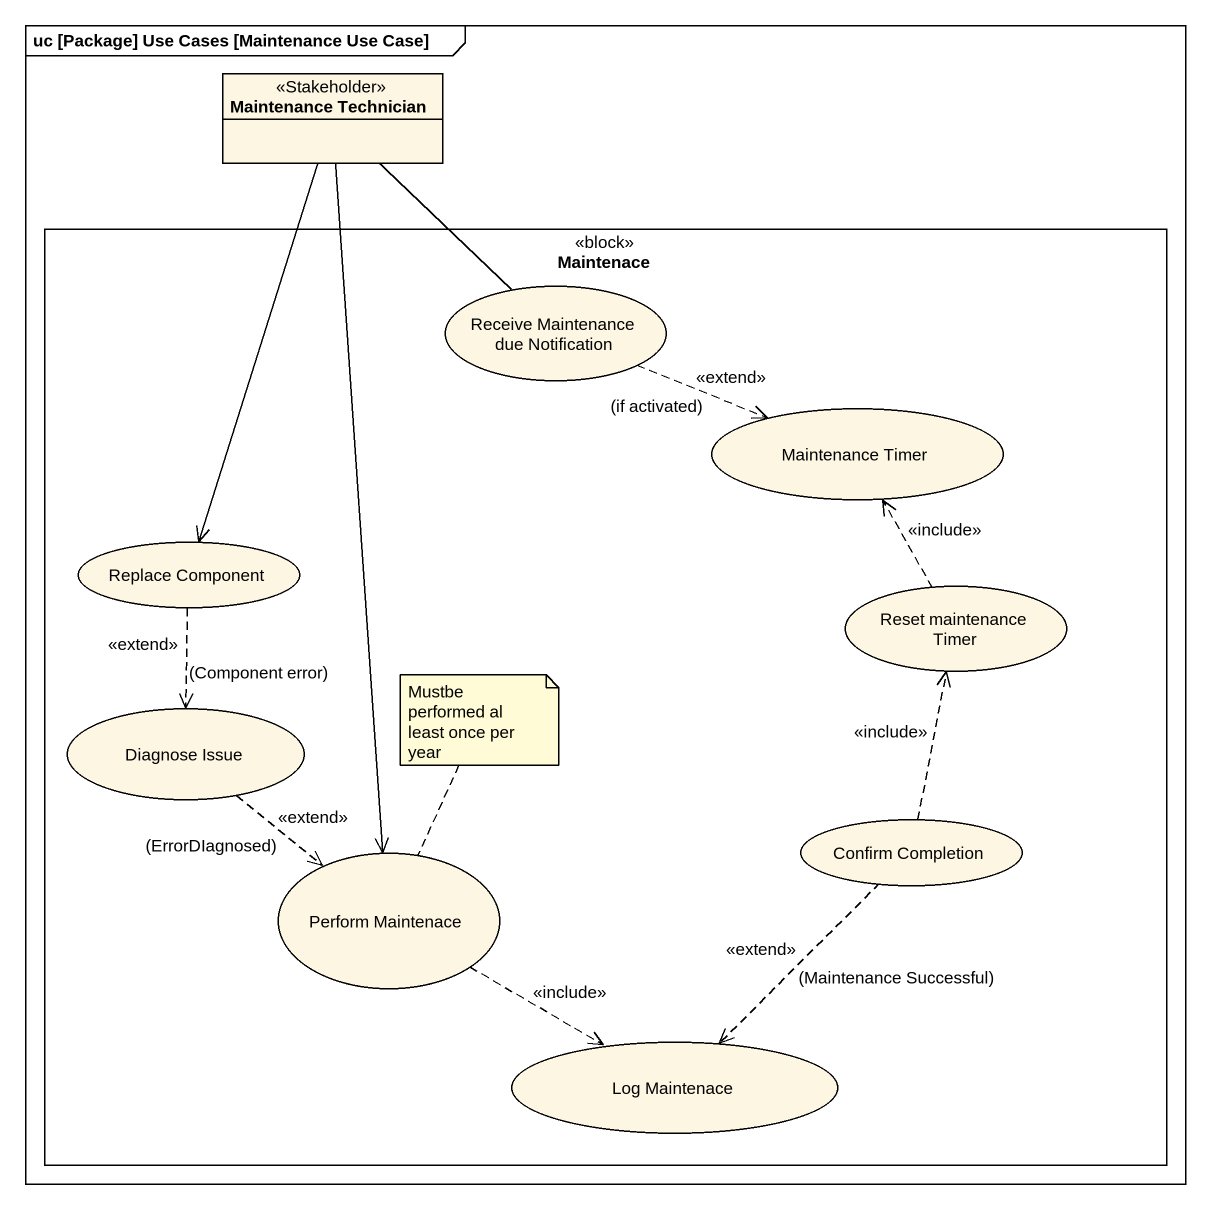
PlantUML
@startuml
mainframe uc [Package] Use Cases [Maintenance Use Case]
allowmixing
hide circle
hide empty members
class "Maintenance Technician" as Maintenance_Technician <<Stakeholder>>
rectangle Maintenace <<block>> {
  usecase "Receive Maintenance due Notification" as Receive_Maintenance_due
  usecase "Maintenance Timer" as Maintenance_Timer
  usecase "Replace Component" as Replace_Component
  usecase "Reset maintenance Timer" as Reset_maintenance_Timer
  usecase "Diagnose Issue" as Diagnose_Issue
  usecase "Perform Maintenace" as Perform_Maintenace
  usecase "Confirm Completion" as Confirm_Completion
  usecase "Log Maintenace" as Log_Maintenace
}
Maintenance_Technician -- Receive_Maintenance_due
Maintenance_Technician --> Replace_Component
Maintenance_Technician --> Perform_Maintenace
Receive_Maintenance_due .right.> Maintenance_Timer : <<extend>>\n(if activated)
Replace_Component ..> Diagnose_Issue : <<extend>>\n(Component error)
Reset_maintenance_Timer .up.> Maintenance_Timer : <<include>>
Diagnose_Issue ..> Perform_Maintenace : <<extend>>\n(ErrorDIagnosed)
Perform_Maintenace .right.> Log_Maintenace : <<include>>
Confirm_Completion .up.> Reset_maintenance_Timer : <<include>>
Confirm_Completion ..> Log_Maintenace : <<extend>>\n(Maintenance Successful)
note top of Perform_Maintenace : Mustbe performed al least once per year
@enduml
